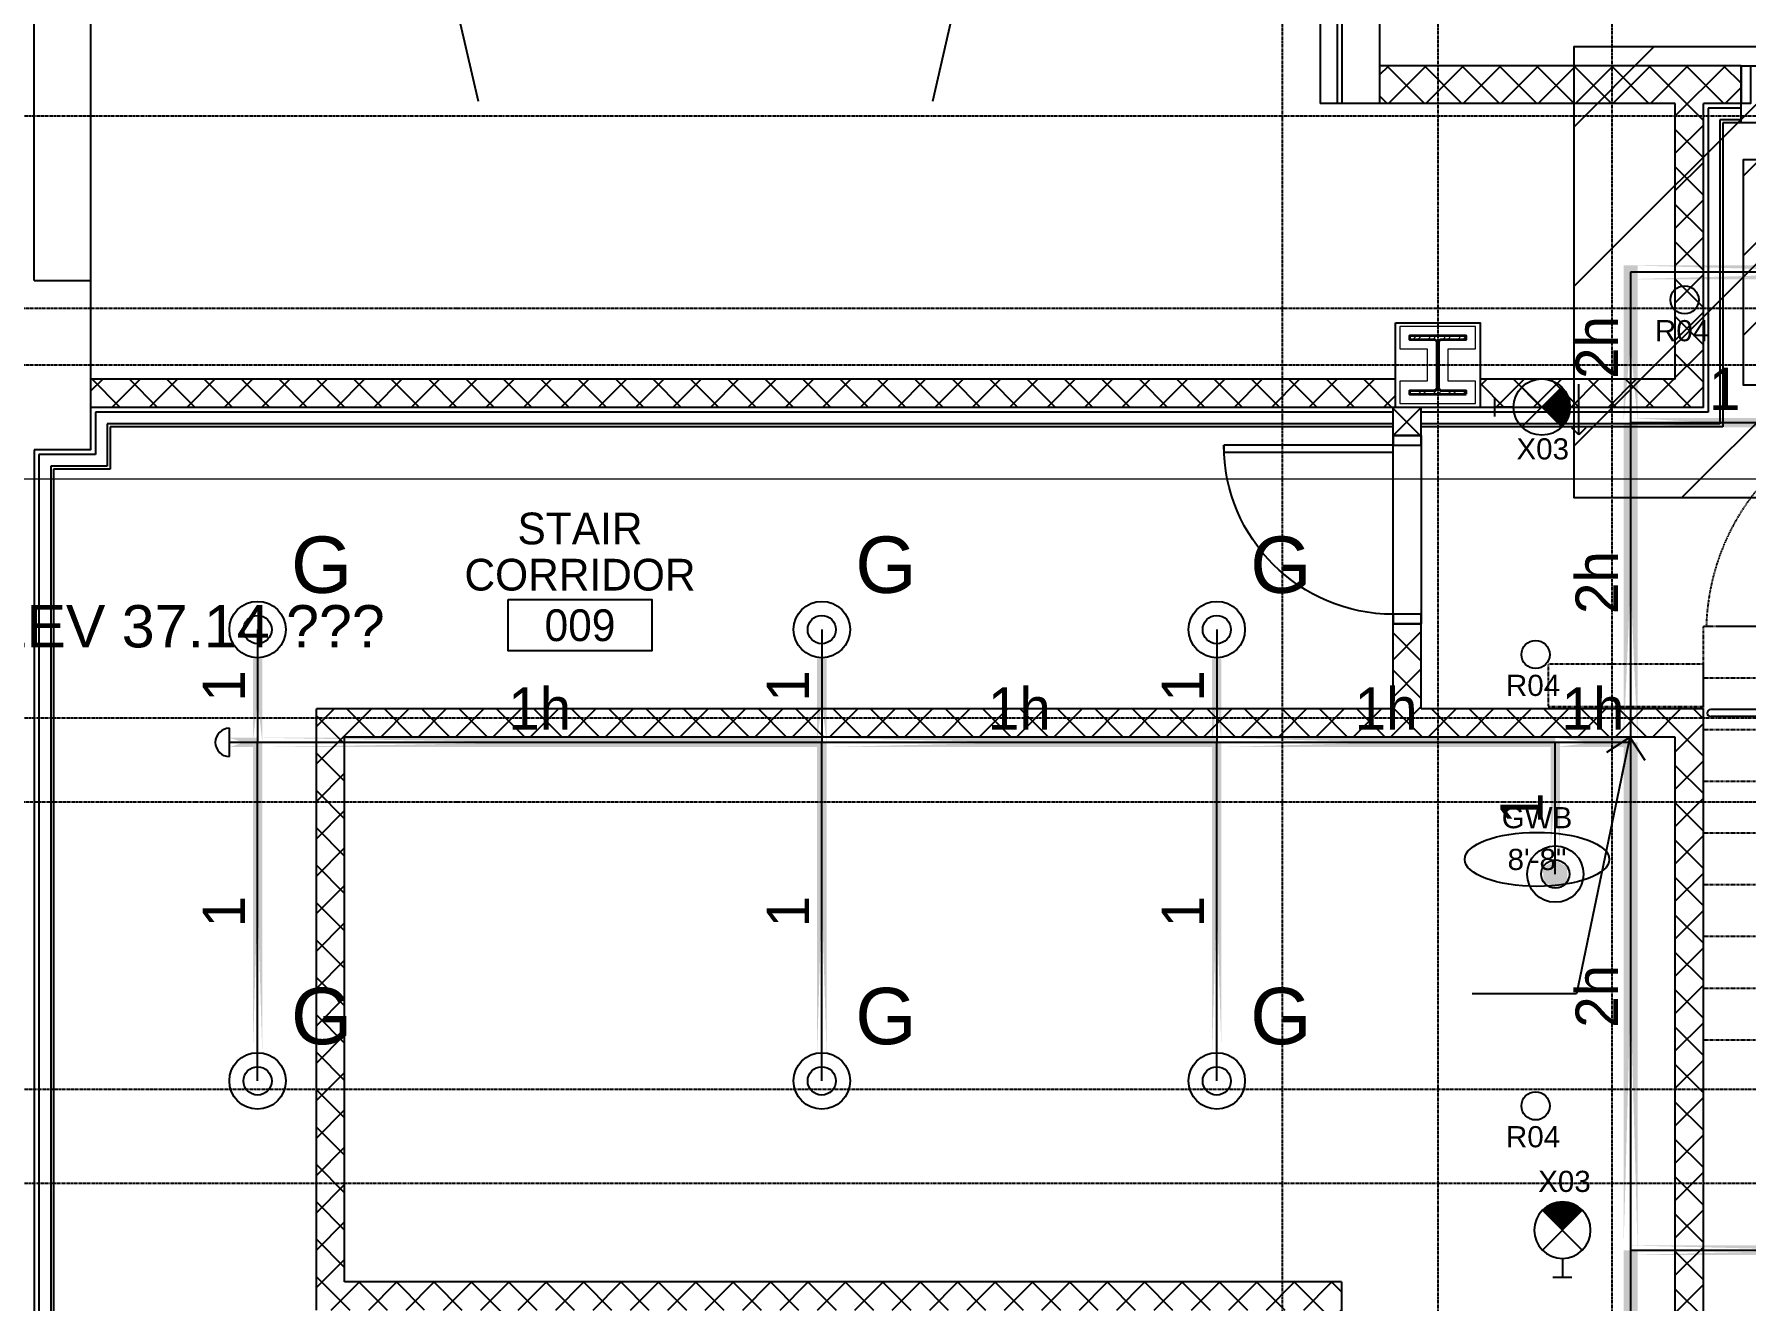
# Model space of a CAD drawing. Header units: inches. Extents: x -24247 to 247, y -491 to 2341.
# Drawn here: x -3347.5 to -2983.5, y 353 to 622.4 of the extents above; entities that cross this region are included whole.
import ezdxf
from ezdxf import colors
from ezdxf.entities.mleader import LeaderData, LeaderLine
from ezdxf.enums import TextEntityAlignment as Align
from ezdxf.math import Vec2, Vec3

# ---------------------------------------------------------------- set-up
doc = ezdxf.new("R2010")
doc.units = ezdxf.units.IN
doc.header["$LTSCALE"] = 0.3
doc.header["$MEASUREMENT"] = 0
doc.linetypes.add('CENTER2', pattern=[1.125, 0.75, -0.125, 0.125, -0.125])
doc.linetypes.add('HIDDEN2', pattern=[0.1875, 0.125, -0.0625])
for name, color, linetype in [('000-sketch HVAC', 31, 'Continuous'), ('130451-00_RCP-FLR-00$0$A-Clng-Fixture', 8, 'Continuous'), ('130451-00_RCP-FLR-00$0$A-Clng-Tag', 8, 'Continuous'), ('A-Anno-Dim', 6, 'Continuous'), ('A-Door', 7, 'Continuous'), ('A-Door-Head', 8, 'Continuous'), ('A-Flor-Hral', 7, 'Continuous'), ('A-Flor-Pfix', 7, 'Continuous'), ('A-Flor-Strs', 8, 'Continuous'), ('A-Grid(SmallScale)', 11, 'CENTER2'), ('A-HVAC', 6, 'HIDDEN2'), ('A-Site-Pave', 8, 'Continuous'), ('A-Tag-Rm(Scale)', 7, 'Continuous'), ('A-Wall-Full', 7, 'Continuous'), ('A-Wall-Hatch', 15, 'Continuous'), ('F-FP-N', 2, 'Continuous'), ('F-FP-N @ 1 (1)', 2, 'Continuous'), ('F-FP-N @ 1 (2)', 2, 'Continuous'), ('F-FP-N @ 12', 2, 'Continuous'), ('F-FP-N @ 128', 2, 'Continuous'), ('F-FP-N @ 16', 2, 'Continuous'), ('F-FP-N @ 192', 2, 'Continuous'), ('F-FP-N @ 2', 2, 'Continuous'), ('F-FP-N @ 24', 2, 'Continuous'), ('F-FP-N @ 384', 2, 'Continuous'), ('F-FP-N @ 4', 2, 'Continuous'), ('F-FP-N @ 48', 2, 'Continuous'), ('F-FP-N @ 64', 2, 'Continuous'), ('F-FP-N @ 768', 2, 'Continuous'), ('F-FP-N @ 8', 2, 'Continuous'), ('F-FP-N @ 96', 2, 'Continuous'), ('headdn', 7, 'Continuous'), ('HEADUP', 7, 'Continuous'), ('PIPEBL', 4, 'Continuous'), ('pipemn', 6, 'Continuous'), ('PIPESPC', 7, 'Continuous'), ('S-Foundation', 7, 'Continuous'), ('S-Site-Curb', 4, 'Continuous'), ('S-Structural Concrete', 4, 'Continuous'), ('S-Wall-CMU', 7, 'Continuous'), ('S-Wall-Hatch', 8, 'Continuous'), ('spk-cap', 7, 'Continuous'), ('TIDYPIPE', 7, 'Continuous')]:
    doc.layers.add(name, color=color, linetype=linetype)
for name, color, linetype, lineweight in [('A-Anno-Text', 7, 'Continuous', 25), ('A-Detl-Hatch', 1, 'Continuous', 18), ('A-Detl-Wide', 2, 'Continuous', 35), ('G-ANNO-TEXT', 7, 'Continuous', 0), ('S-Detl-Hatch', 1, 'Continuous', 18)]:
    doc.layers.add(name, color=color, linetype=linetype, lineweight=lineweight)
doc.styles.add('130451-00_RCP-FLR-00$0$G1DIM', font='arial.ttf')
doc.styles.add('130451-00_RCP-FLR-00$0$Standard', font='arial.ttf')
doc.styles.add('Arch-Dim', font='arial.ttf')
doc.styles.add('Arial', font='arial.ttf')
doc.styles.add('G1DIM', font='arial.ttf')
doc.styles.add('PIPE', font='PIPE.SHX')
doc.dimstyles.new('130451-00_RCP-FLR-00$0$Aec-Arch-I-96', dxfattribs={"dimscale": 96, "dimtxt": 0.09375, "dimasz": 0.0625, "dimexe": 0.0625, "dimexo": 0.0625, "dimgap": 0.03125, "dimtad": 1, "dimdec": 3, "dimzin": 3, "dimdsep": 46, "dimlunit": 4, "dimtxsty": '130451-00_RCP-FLR-00$0$G1DIM', "dimblk": '130451-00_RCP-FLR-00$0$_ArchTick', "dimcen": 0.09375, "dimclrd": 256, "dimclre": 256, "dimclrt": 256, "dimazin": 2, "dimtfac": 0.75, "dimtdec": 3, "dimtix": 1, "dimtmove": 2, "dimatfit": 2, "dimldrblk": '130451-00_RCP-FLR-00$0$_Open90', "dimfxl": 0.0625, "dimtolj": 1, "dimtzin": 0, "dimarcsym": 0})
doc.dimstyles.new('Aec-Arch-I-96$7', dxfattribs={"dimscale": 96, "dimtxt": 0.085938, "dimasz": 0.085938, "dimexe": 0.0625, "dimexo": 0.0625, "dimgap": 0.03125, "dimtad": 0, "dimdec": 4, "dimzin": 3, "dimdsep": 46, "dimlunit": 4, "dimtxsty": 'Arch-Dim', "dimblk": 'ARCHTICK', "dimcen": 0.09375, "dimdle": 0.085938, "dimclrd": 256, "dimclre": 256, "dimclrt": 256, "dimazin": 2, "dimtfac": 0.75, "dimtdec": 4, "dimtix": 1, "dimtmove": 2, "dimatfit": 2, "dimldrblk": 'OPEN90', "dimfxl": 0.0625, "dimtolj": 1, "dimtzin": 0, "dimlwd": -1, "dimlwe": -1, "dimarcsym": 0})
pattern_1 = [(45, (-3700, -844.257), (-3.977476, 3.977476), []), (135, (-3700, -844.257), (-3.977476, -3.977476), [])]

# ---------------------------------------------------------------- blocks, each defined once
blk = doc.blocks.new('*U25')
at = {"layer": 'A-Detl-Hatch'}
h = blk.add_hatch(dxfattribs=at)
h.set_pattern_fill('ANSI32', color=256, scale=6, style=0)
h.set_pattern_definition([(45, (0, -6.19), (-1.591, 1.591), []), (45, (1.0607, -6.19), (-1.591, 1.591), [])])
edge = h.paths.add_edge_path()
edge.add_line((6.04, -12.38), (6.04, -11.645))
edge.add_line((6.04, -11.645), (0.835, -11.645))
edge.add_arc((0.835, -11.045), 0.6, 180, 270, ccw=False)
edge.add_line((0.235, -11.045), (0.235, -1.335))
edge.add_arc((0.835, -1.335), 0.6, 90, 180, ccw=False)
edge.add_line((0.835, -0.735), (6.04, -0.735))
edge.add_line((6.04, -0.735), (6.04, 0))
edge.add_line((6.04, 0), (-6.04, 0))
edge.add_line((-6.04, 0), (-6.04, -0.735))
edge.add_line((-6.04, -0.735), (-0.835, -0.735))
edge.add_arc((-0.835, -1.335), 0.6, 0, 90, ccw=False)
edge.add_line((-0.235, -1.335), (-0.235, -11.045))
edge.add_arc((-0.835, -11.045), 0.6, 270, 360, ccw=False)
edge.add_line((-0.835, -11.645), (-6.04, -11.645))
edge.add_line((-6.04, -11.645), (-6.04, -12.38))
edge.add_line((-6.04, -12.38), (6.04, -12.38))
at = {"color": 0, "linetype": 'ByBlock'}
blk.add_lwpolyline([(6.04, -12.38), (6.04, -11.645), (0.835, -11.645, -0.4142136), (0.235, -11.045), (0.235, -1.335, -0.4142136), (0.835, -0.735), (6.04, -0.735), (6.04, 0), (-6.04, 0), (-6.04, -0.735), (-0.835, -0.735, -0.4142136), (-0.235, -1.335), (-0.235, -11.045, -0.4142136), (-0.835, -11.645), (-6.04, -11.645), (-6.04, -12.38)], format="xyb", close=True, dxfattribs=at)
blk = doc.blocks.new('st clearance 1')
at = {"linetype": 'HIDDEN2'}
blk.add_line((19.5, 48.5), (30.5, 48.5), dxfattribs=at)
for centre, start, end in [((19.5, 0), 90, 178.2277), ((30.5, 0), 1.7723, 90)]:
    blk.add_arc(centre, 48.5, start, end, dxfattribs=at)
blk = doc.blocks.new('stand-pipe')
for p, q in [((13.75, -16.77), (15.5, -16.77)), ((15.5, -19.27), (15.5, -16.77)), ((13.86, -19.27), (15.5, -19.27)), ((9.81, -24.31), (14.19, -24.31))]:
    blk.add_line(p, q)
for points in [[(10.2, -19.63), (10.13, -19.63), (10.25, -16.63)], [(10.25, -16.63), (10.75, -16.51), (12, -16.51)], [(10.25, -16.63), (12, -16.63)], [(10.75, -16.51), (10.75, -15.27)], [(13.75, -16.63), (13.25, -16.51), (12, -16.51)], [(13.75, -16.63), (12, -16.63)], [(13.25, -16.51), (13.25, -15.27)], [(13.8, -19.63), (13.87, -19.63), (13.75, -16.63)], [(10.13, -19.97), (10.13, -19.74), (12, -19.74)], [(11.28, -20.11), (10.13, -19.97), (12, -19.97)], [(10.15, -19.15), (12, -19.15)], [(10.2, -19.74), (10.2, -19.63)], [(10.2, -19.63), (12, -19.63)], [(11.28, -21.89), (11.28, -20.11), (12, -20.11)], [(11.28, -20.7), (12, -20.7)], [(13.85, -19.15), (12, -19.15)], [(13.8, -19.63), (12, -19.63)], [(13.87, -19.97), (13.87, -19.74), (12, -19.74)], [(12.72, -20.11), (13.87, -19.97), (12, -19.97)], [(12.72, -21.89), (12.72, -20.11), (12, -20.11)], [(12.72, -20.7), (12, -20.7)], [(13.8, -19.74), (13.8, -19.63)], [(9.5, -23.68), (14.5, -23.68)], [(11.54, -22.51), (12, -22.51)], [(11.54, -24.31), (11.54, -24.42), (12, -24.42)], [(11.65, -23.59), (12, -23.59)], [(12.46, -22.51), (12, -22.51)], [(12.35, -23.59), (12, -23.59)], [(12.46, -24.31), (12.46, -24.42), (12, -24.42)]]:
    blk.add_lwpolyline(points)
for points in [[(11.65, -23.68), (11.65, -23.59), (11.54, -23.59), (11.54, -22.51), (11.34, -22.51, -0.214855), (11.05, -22.38), (11.05, -21.89), (12, -21.89)], [(11.63, -24.42, 0.424993), (12, -24.77, 0.928807)], [(12.35, -23.68), (12.35, -23.59), (12.46, -23.59), (12.46, -22.51), (12.66, -22.51, 0.214855), (12.95, -22.38), (12.95, -21.89), (12, -21.89)], [(12.37, -24.42, -0.424993), (12, -24.77, -0.928807)]]:
    blk.add_lwpolyline(points, format="xyb")
for centre, radius in [((12, -12), 3.5), ((12, -12), 3), ((24, -12), 2.06)]:
    blk.add_circle(centre, radius)
for centre, start, end in [((10.15, -23.75), 173.8478, 239.132), ((13.85, -23.75), 300.868, 6.1522)]:
    blk.add_arc(centre, 0.649, start, end)
at = {"layer": 'Defpoints'}
blk.add_point((0, 0), dxfattribs=at)
blk = doc.blocks.new('st basement left')
at = {"layer": 'A-Anno-Text'}
blk.add_line((83, 114.5), (83, 154.85), dxfattribs=at)
at = {"layer": 'A-Anno-Text', "const_width": 1}
blk.add_lwpolyline([(83, 148, 1), (83, 147, 1)], format="xyb", close=True, dxfattribs=at)
blk.add_lwpolyline([(87.42, 118.92), (83, 114.5), (78.58, 118.92)], dxfattribs=at)
at = {"layer": 'A-Flor-Hral'}
for p, q in [((62.5, 170.5), (55, 170.5)), ((55, 170.5), (55, 129.74)), ((61, 169), (56.5, 169)), ((56.5, 169), (56.5, 128.24)), ((61, 112.53), (61, 169)), ((62.5, 111.55), (62.5, 170.5)), ((105, 170.5), (105, 83.47)), ((108, 170.5), (105, 170.5)), ((106.5, 169), (106.5, 82.43)), ((108, 169), (106.5, 169)), ((58, 114.5), (58, 155.75)), ((59.5, 155.75), (58, 155.75)), ((58, 155.75), (59.5, 155.75)), ((59.5, 113.52), (59.5, 155.75)), ((55, 129.74), (1.54, 129.74)), ((56.5, 128.24), (1.54, 128.24))]:
    blk.add_line(p, q, dxfattribs=at)
at = {"layer": 'A-Flor-Hral', "linetype": 'HIDDEN2'}
for p, q in [((0, 136.5), (50, 136.5)), ((0, 125.5), (50, 125.5)), ((0, 114.5), (50, 114.5)), ((0, 103.5), (50, 103.5)), ((58, 103.5), (74.77, 103.5)), ((0, 92.5), (50, 92.5)), ((58, 92.5), (88.11, 92.5)), ((0, 81.5), (50, 81.5)), ((58, 81.5), (108, 81.5)), ((0, 70.5), (50, 70.5)), ((58, 70.5), (108, 70.5)), ((0, 59.5), (50, 59.5)), ((58, 59.5), (108, 59.5)), ((58, 48.5), (108, 48.5))]:
    blk.add_line(p, q, dxfattribs=at)
blk.add_lwpolyline([(0, 129.88), (0, 147.5), (50, 147.5), (50, 48.5), (58, 48.5), (58, 114.5)], dxfattribs=at)
at = {"layer": 'A-Flor-Hral'}
blk.add_lwpolyline([(58, 114.5), (83.1, 98.04), (88.65, 100.77), (87.88, 89.05), (94.94, 90.45), (108, 81.39)], dxfattribs=at)
blk.add_arc((1.54, 128.99), 0.75, 90, 270, dxfattribs=at)
at = {"layer": 'A-Flor-Strs'}
for p, q in [((0, 147.5), (1.5, 147.5)), ((3, 147.5), (55, 147.5)), ((56.5, 147.5), (48.5, 147.5)), ((59.5, 147.5), (61, 147.5)), ((59.5, 147.5), (61, 147.5)), ((61, 147.5), (59.5, 147.5)), ((62.5, 147.5), (105, 147.5)), ((106.5, 147.5), (108, 147.5)), ((59.5, 136.5), (61, 136.5)), ((62.5, 136.5), (105, 136.5)), ((106.5, 136.5), (108, 136.5)), ((59.5, 125.5), (61, 125.5)), ((62.5, 125.5), (105, 125.5)), ((106.5, 125.5), (108, 125.5)), ((59.5, 114.5), (61, 114.5)), ((62.5, 114.5), (105, 114.5)), ((106.5, 114.5), (108, 114.5)), ((74.77, 103.5), (105, 103.5)), ((106.5, 103.5), (108, 103.5)), ((88.11, 92.5), (105, 92.5)), ((106.5, 92.5), (108, 92.5))]:
    blk.add_line(p, q, dxfattribs=at)
at = {"layer": 'A-HVAC'}
blk.add_lwpolyline([(0, 139.38), (-33, 139.38), (-33, 130.38), (0, 130.38)], close=True, dxfattribs=at)
at = {"layer": 'A-Flor-Pfix', "rotation": 270}
blk.add_blockref('stand-pipe', (108, 246), dxfattribs=at)
at = {"layer": 'A-Flor-Strs', "linetype": 'HIDDEN2', "extrusion": (0, 0, -1), "zscale": -1}
blk.add_blockref('st clearance 1', (-79.65, 146), dxfattribs=at)
at = {"layer": 'A-Anno-Text', "insert": (91.51, 165.9), "char_height": 9, "attachment_point": 3, "style": 'G1DIM'}
blk.add_mtext('UP', dxfattribs=at)
blk = doc.blocks.new('Door 36in')
blk.add_lwpolyline([(0, 36), (1.5, 36), (1.5, 0), (0, 0)], close=True)
blk.add_arc((0, 0), 36, 0, 90)
blk = doc.blocks.new('Rm Tag')
blk.add_lwpolyline([(-0.2124, 0.0759), (0.2124, 0.0759), (0.2124, -0.0759), (-0.2124, -0.0759)], close=True)
for p in [(0, 0.2858), (0, 0.1493), (0, 0)]:
    blk.add_attdef('XXX', text='', height=0.0938).set_placement(p, align=Align.MIDDLE_CENTER)
blk = doc.blocks.new('_ArchTick')
at = {"color": 0, "linetype": 'ByBlock', "const_width": 0.15}
blk.add_lwpolyline([(-0.5, -0.5), (0.5, 0.5)], dxfattribs=at)
blk = doc.blocks.new('_Open90')
at = {"color": 0, "linetype": 'ByBlock', "lineweight": -2}
for p, q in [((-0.5, 0.5), (0, 0)), ((0, 0), (-1, 0)), ((0, 0), (-0.5, -0.5))]:
    blk.add_line(p, q, dxfattribs=at)
blk = doc.blocks.new('130451-00_RCP-FLR-00$0$Clng Tag')
blk.add_ellipse((0, 0), major_axis=(-0.3202, 0), ratio=0.37386)
at = {"style": '130451-00_RCP-FLR-00$0$Standard'}
for tag, p in [('XXX', (0, 0.1848)), ("X'-XX'", (0, -0.0002))]:
    blk.add_attdef(tag, text='', height=0.0938, dxfattribs=at).set_placement(p, align=Align.MIDDLE_CENTER)
blk = doc.blocks.new('130451-00_RCP-FLR-00$0$6IN ROUND DL')
blk.add_circle((0, 0), 3)
at = {"style": '130451-00_RCP-FLR-00$0$Standard'}
blk.add_attdef('RXX', (-6.3125, -8.8125), '', height=4.5, dxfattribs=at)
blk = doc.blocks.new('*U66')
h = blk.add_hatch()
h.set_pattern_fill('ANSI31', color=256)
h.set_pattern_definition([(45, (18.6875, 1892.125), (-0.088388348, 0.088388348), [])])
h.paths.add_polyline_path([(4.24, 14.24, 0.414214), (-4.24, 14.24), (0, 10)])
for p, q in [((4.24, 5.76), (-4.24, 14.24)), ((4.24, 14.24), (-4.24, 5.76)), ((0, 4), (0, 0)), ((2, 0), (-2, 0))]:
    blk.add_line(p, q)
blk.add_circle((0, 10), 6)
at = {"style": '130451-00_RCP-FLR-00$0$Standard'}
blk.add_attdef('X00', (-5.64, 18.01), '', height=4.5, dxfattribs=at)
blk = doc.blocks.new('130451-00_RCP-FLR-00$0$_ArchTick')
at = {"linetype": 'ByBlock', "const_width": 0.15}
blk.add_lwpolyline([(-0.5, -0.5), (0.5, 0.5)], dxfattribs=at)
blk = doc.blocks.new('130451-00_RCP-FLR-00$0$_Open90')
at = {"linetype": 'ByBlock', "lineweight": -2}
for p, q in [((0, 0), (-1, 0)), ((-0.5, 0.5), (0, 0)), ((0, 0), (-0.5, -0.5))]:
    blk.add_line(p, q, dxfattribs=at)
blk = doc.blocks.new('*U82')
h = blk.add_hatch()
h.set_pattern_fill('ANSI31', color=256, scale=0.25)
h.set_pattern_definition([(45, (-0.016827, -0.005125), (-0.022097, 0.022097), [])])
h.paths.add_polyline_path([(0.09375, 0.0625), (-0.09375, 0.0625), (-0.09375, -0.0625), (0.09375, -0.0625)])
blk.add_lwpolyline([(-0.09375, 0.0625), (0.09375, 0.0625), (0.09375, -0.0625), (-0.09375, -0.0625)], close=True)
blk = doc.blocks.new('*U1699')
at = {"layer": 'F-FP-N @ 1 (1)', "rotation": 180}
blk.add_blockref('*U82', (-2948, 571.74), dxfattribs=at)
at = {"layer": 'F-FP-N @ 1 (2)', "rotation": 180}
blk.add_blockref('*U82', (-2948, 571.74), dxfattribs=at)
at = {"layer": 'F-FP-N @ 12', "xscale": 12, "yscale": 12, "zscale": 12, "rotation": 180}
blk.add_blockref('*U82', (-2948, 571.74), dxfattribs=at)
at = {"layer": 'F-FP-N @ 128', "xscale": 128, "yscale": 128, "zscale": 128, "rotation": 180}
blk.add_blockref('*U82', (-2948, 571.74), dxfattribs=at)
at = {"layer": 'F-FP-N @ 16', "xscale": 16, "yscale": 16, "zscale": 16, "rotation": 180}
blk.add_blockref('*U82', (-2948, 571.74), dxfattribs=at)
at = {"layer": 'F-FP-N @ 192', "xscale": 192, "yscale": 192, "zscale": 192, "rotation": 180}
blk.add_blockref('*U82', (-2948, 571.74), dxfattribs=at)
at = {"layer": 'F-FP-N @ 2', "xscale": 2, "yscale": 2, "zscale": 2, "rotation": 180}
blk.add_blockref('*U82', (-2948, 571.74), dxfattribs=at)
at = {"layer": 'F-FP-N @ 24', "xscale": 24, "yscale": 24, "zscale": 24, "rotation": 180}
blk.add_blockref('*U82', (-2948, 571.74), dxfattribs=at)
at = {"layer": 'F-FP-N @ 384', "xscale": 384, "yscale": 384, "zscale": 384, "rotation": 180}
blk.add_blockref('*U82', (-2948, 571.74), dxfattribs=at)
at = {"layer": 'F-FP-N @ 4', "xscale": 4, "yscale": 4, "zscale": 4, "rotation": 180}
blk.add_blockref('*U82', (-2948, 571.74), dxfattribs=at)
at = {"layer": 'F-FP-N @ 48', "xscale": 48, "yscale": 48, "zscale": 48, "rotation": 180}
blk.add_blockref('*U82', (-2948, 571.74), dxfattribs=at)
at = {"layer": 'F-FP-N @ 64', "xscale": 64, "yscale": 64, "zscale": 64, "rotation": 180}
blk.add_blockref('*U82', (-2948, 571.74), dxfattribs=at)
at = {"layer": 'F-FP-N @ 768', "xscale": 768, "yscale": 768, "zscale": 768, "rotation": 180}
blk.add_blockref('*U82', (-2948, 571.74), dxfattribs=at)
at = {"layer": 'F-FP-N @ 8', "xscale": 8, "yscale": 8, "zscale": 8, "rotation": 180}
blk.add_blockref('*U82', (-2948, 571.74), dxfattribs=at)
at = {"layer": 'F-FP-N @ 96', "xscale": 96, "yscale": 96, "zscale": 96, "rotation": 180}
blk.add_blockref('*U82', (-2948, 571.74), dxfattribs=at)
blk = doc.blocks.new('SPRIG1')
for radius in [6, 3]:
    blk.add_circle((0, 0), radius)
blk = doc.blocks.new('dpend1')
for radius in [6, 3]:
    blk.add_circle((0, 0), radius)
for points in [[(0.01, 2.97), (-2.53, -1.59), (-2.62, 1.36)], [(0.01, 2.97), (-2.49, -1.59), (2.52, -1.59)], [(2.52, -1.59), (0.01, 2.97), (2.6, 1.47)], [(2.52, -1.59), (-2.53, -1.59), (0.01, -2.98)]]:
    blk.add_solid(points)
blk = doc.blocks.new('CAP')
blk.add_line((0, 3), (0, -3))
blk.add_arc((0, 0), 3, 270, 90)
blk = doc.blocks.new('PIPESPC')
at = {"layer": 'PIPESPC', "style": 'PIPE', "width": 0.9}
blk.add_attdef('SIZE', text='', height=9, dxfattribs=at).set_placement((0, 4.02), align=Align.CENTER)
at = {"layer": 'PIPESPC', "style": 'PIPE', "flags": 1}
blk.add_attdef('SCHED', (25.3, 3.89), '', height=9, dxfattribs=at)

msp = doc.modelspace()

# ---------------------------------------------------------------- hatches: boundary and pattern name
at = {"layer": 'S-Wall-Hatch'}
h = msp.add_hatch(dxfattribs=at)
h.set_pattern_fill('ANSI37', color=256, scale=45, style=0)
h.set_pattern_definition(pattern_1)
h.paths.add_polyline_path([(-3049, 615.67), (-3061.38, 615.67), (-3061.38, 607.67), (-3049, 607.67)])
h.paths.add_polyline_path([(-3012, 615.67), (-3049, 615.67), (-3049, 607.67), (-3012, 607.67)])
h.paths.add_polyline_path([(-2984.5, 615.67), (-3012, 615.67), (-3012, 607.67), (-2998.5, 607.67), (-2998.5, 605), (-2992.5, 605), (-2992.5, 607.67), (-2984.5, 607.67)])
h.paths.add_polyline_path([(-2992.5, 605), (-2998.5, 605), (-2998.5, 564), (-2992.5, 564)])
h.paths.add_polyline_path([(-2992.5, 564), (-2998.5, 564), (-2998.5, 552), (-2992.5, 552)])
h.paths.add_polyline_path([(-2992.5, 552), (-2998.5, 552), (-2998.5, 549), (-3012, 549), (-3012, 543), (-2992.5, 543)])
h.paths.add_polyline_path([(-3012, 549), (-3040, 549), (-3040, 543), (-3012, 543)])
h = msp.add_hatch(dxfattribs=at)
h.set_pattern_fill('ANSI37', color=256, scale=45, style=0)
h.set_pattern_definition(pattern_1)
h.paths.add_polyline_path([(-3058, 549), (-3082, 549), (-3082, 543), (-3058, 543)])
h.paths.add_polyline_path([(-3082, 549), (-3335.5, 549), (-3335.5, 543), (-3082, 543)])
h = msp.add_hatch(dxfattribs=at)
h.set_pattern_fill('ANSI37', color=256, scale=45, style=0)
h.set_pattern_definition(pattern_1)
h.paths.add_polyline_path([(-3052.5, 543), (-3058.5, 543), (-3058.5, 537), (-3052.5, 537)])
h = msp.add_hatch(dxfattribs=at)
h.set_pattern_fill('ANSI37', color=256, scale=45, style=0)
h.set_pattern_definition(pattern_1)
h.paths.add_polyline_path([(-3052.5, 497), (-3058.5, 497), (-3058.5, 478.88), (-3052.5, 478.88)])
h = msp.add_hatch(dxfattribs=at)
h.set_pattern_fill('ANSI37', color=256, scale=45, style=0)
h.set_pattern_definition(pattern_1)
h.paths.add_polyline_path([(-2924.5, 206), (-2941, 206), (-2941, 200), (-2924.5, 200)])
h.paths.add_polyline_path([(-2941, 206), (-3012, 206), (-3012, 200), (-2941, 200)])
h.paths.add_polyline_path([(-3012, 206), (-3049, 206), (-3049, 200), (-3012, 200)])
h.paths.add_polyline_path([(-3049, 206), (-3069.5, 206), (-3069.5, 273), (-3075.5, 273), (-3075.5, 200), (-3049, 200)])
h.paths.add_polyline_path([(-3069.5, 339), (-3075.5, 339), (-3075.5, 273), (-3069.5, 273)])
h.paths.add_polyline_path([(-3069.5, 349), (-3075.5, 349), (-3075.5, 339), (-3069.5, 339)])
h.paths.add_polyline_path([(-3069.5, 357), (-3082, 357), (-3082, 351), (-3075.5, 351), (-3075.5, 349), (-3069.5, 349)])
h.paths.add_polyline_path([(-3082, 357), (-3281.5, 357), (-3281.5, 378), (-3287.5, 378), (-3287.5, 351), (-3251.5, 351), (-3251.5, 349), (-3245.5, 349), (-3245.5, 351), (-3082, 351)])
h.paths.add_polyline_path([(-3245.5, 349), (-3251.5, 349), (-3251.5, 339), (-3245.5, 339)])
h.paths.add_polyline_path([(-3245.5, 339), (-3251.5, 339), (-3251.5, 335), (-3245.5, 335)])
h.paths.add_polyline_path([(-3281.5, 398), (-3287.5, 398), (-3287.5, 378), (-3281.5, 378)])
h.paths.add_polyline_path([(-3281.5, 459), (-3287.5, 459), (-3287.5, 398), (-3281.5, 398)])
h.paths.add_polyline_path([(-3281.5, 472.88), (-3082, 472.88), (-3082, 477), (-3287.5, 477), (-3287.5, 459), (-3281.5, 459)])
h.paths.add_polyline_path([(-3049, 477), (-3082, 477), (-3082, 472.88), (-3049, 472.88)])
h.paths.add_polyline_path([(-3012, 477), (-3049, 477), (-3049, 472.88), (-3012, 472.88)])
h.paths.add_polyline_path([(-2992.5, 477), (-3012, 477), (-3012, 472.88), (-2998.5, 472.88), (-2998.5, 459), (-2992.5, 459)])
h.paths.add_polyline_path([(-2992.5, 459), (-2998.5, 459), (-2998.5, 398), (-2992.5, 398)])
h.paths.add_polyline_path([(-2992.5, 398), (-2998.5, 398), (-2998.5, 378), (-2992.5, 378)])
h.paths.add_polyline_path([(-2992.5, 378), (-2998.5, 378), (-2998.5, 349), (-2992.5, 349)])
h.paths.add_polyline_path([(-2941, 349), (-2992.5, 349), (-2998.5, 349), (-2998.5, 343), (-2941, 343)])
h.paths.add_polyline_path([(-2883, 349), (-2941, 349), (-2941, 343), (-2883, 343)])
h.paths.add_polyline_path([(-3082, 478.88), (-3287.5, 478.88), (-3287.5, 477), (-3082, 477)])
h.paths.add_polyline_path([(-3049, 478.88), (-3082, 478.88), (-3082, 477), (-3049, 477)])
h.paths.add_polyline_path([(-3012, 478.88), (-3049, 478.88), (-3049, 477), (-3012, 477)])
h.paths.add_polyline_path([(-2992.5, 478.88), (-3012, 478.88), (-3012, 477), (-2992.5, 477)])

# ---------------------------------------------------------------- linework, layer by layer
at = {"layer": 'A-Door'}
for points in [[(-2982.5, 615.67), (-2982.5, 607.67), (-2984.5, 607.67), (-2984.5, 615.67)], [(-3052.5, 537), (-3058.5, 537), (-3058.5, 535), (-3052.5, 535)], [(-3052.5, 499), (-3058.5, 499), (-3058.5, 497), (-3052.5, 497)], [(-3052.5, 499), (-3058.5, 499), (-3058.5, 497), (-3052.5, 497)]]:
    msp.add_lwpolyline(points, close=True, dxfattribs=at)
at = {"layer": 'A-Door-Head'}
for points in [[(-2984.5, 615.67), (-2944.5, 615.67), (-2944.5, 603.55), (-2984.5, 603.55)], [(-3052.5, 497), (-3058.5, 497), (-3058.5, 537), (-3052.5, 537)]]:
    msp.add_lwpolyline(points, close=True, dxfattribs=at)
at = {"layer": 'A-Grid(SmallScale)'}
for p, q in [((-3082, -107.53), (-3082, 1771.74)), ((-3049, 1771.74), (-3049, -107.53)), ((-3012, 1771.74), (-3012, -107.53)), ((-3580, 605), (228, 605)), ((228, 564), (-3558.75, 564)), ((228, 552), (-3580, 552)), ((-3580, 477), (228, 477)), ((228, 459), (-3560.16, 459)), ((-3554.2, 398), (228, 398)), ((-3580, 378), (228, 378))]:
    msp.add_line(p, q, dxfattribs=at)
at = {"layer": 'A-Site-Pave'}
for p, q in [((-3335.5, 967.49), (-3253.11, 608.13)), ((-3156.39, 608.13), (-3074, 967.49))]:
    msp.add_line(p, q, dxfattribs=at)
at = {"layer": 'A-Wall-Full'}
for p, q in [((-3074, 1119), (-3074, 607.67)), ((-3061.38, 1106.37), (-3061.38, 607.67)), ((-2984.5, 603.55), (-2984.5, 607.67)), ((-2984.5, 603.55), (-2988.37, 603.55)), ((-2988.37, 603.55), (-2988.37, 538.88)), ((-3058.5, 538.88), (-3331.38, 538.88)), ((-3331.38, 538.88), (-3331.38, 529.88)), ((-2988.37, 538.88), (-3052.5, 538.88)), ((-3331.38, 529.88), (-3343.38, 529.88)), ((-3343.38, 529.88), (-3343.38, 331))]:
    msp.add_line(p, q, dxfattribs=at)
at = {"layer": 'A-Wall-Hatch'}
for p, q in [((-3070.38, 1115.38), (-3070.38, 607.67)), ((-3069.38, 1114.37), (-3069.38, 607.67)), ((-2984.5, 606.67), (-2991.5, 606.67)), ((-2991.5, 606.67), (-2991.5, 542)), ((-2984.5, 604.17), (-2989, 604.17)), ((-2989, 604.17), (-2989, 539.5)), ((-3058.5, 542), (-3334.5, 542)), ((-3334.5, 542), (-3334.5, 533)), ((-3058.5, 539.5), (-3332, 539.5)), ((-3332, 539.5), (-3332, 530.5)), ((-2991.5, 542), (-3052.5, 542)), ((-2989, 539.5), (-3052.5, 539.5)), ((-3334.5, 533), (-3346.5, 533)), ((-3346.5, 533), (-3346.5, 331)), ((-3332, 530.5), (-3344, 530.5)), ((-3344, 530.5), (-3344, 331))]:
    msp.add_line(p, q, dxfattribs=at)
at = {"layer": 'PIPEBL'}
for p, q in [((-2968, 539.74), (-3008, 539.74)), ((-3300, 495.74), (-3300, 471.74)), ((-3180, 495.74), (-3180, 471.74)), ((-3096, 495.74), (-3096, 471.74)), ((-3300, 471.74), (-3306, 471.74)), ((-3180, 471.74), (-3300, 471.74)), ((-3300, 399.74), (-3300, 471.74)), ((-3096, 471.74), (-3180, 471.74)), ((-3180, 399.74), (-3180, 471.74)), ((-3024, 471.74), (-3096, 471.74)), ((-3096, 399.74), (-3096, 471.74)), ((-3008, 471.74), (-3024, 471.74)), ((-3024, 443.74), (-3024, 471.74)), ((-3008, 363.74), (-2928, 363.74))]:
    msp.add_line(p, q, dxfattribs=at)
at = {"layer": 'pipemn'}
for p, q in [((-2896, 571.74), (-3008, 571.74)), ((-3008, 571.74), (-3008, 539.74)), ((-3008, 539.74), (-3008, 471.74)), ((-3008, 471.74), (-3008, 363.74)), ((-3008, 363.74), (-3008, 307.74))]:
    msp.add_line(p, q, dxfattribs=at)
at = {"layer": 'S-Detl-Hatch'}
msp.add_lwpolyline([(-3040.96, 543.81), (-3040.96, 548.55), (-3046.77, 548.55), (-3046.77, 555.46), (-3040.96, 555.46), (-3040.96, 560.19), (-3057.04, 560.19), (-3057.04, 555.46), (-3051.24, 555.46), (-3051.24, 548.55), (-3057.04, 548.55), (-3057.04, 543.81)], close=True, dxfattribs=at)
at = {"layer": 'S-Foundation'}
for p, q in [((-3347.5, 570), (-3347.5, 754)), ((-3347.5, 534), (-3347.5, 331))]:
    msp.add_line(p, q, dxfattribs=at)
msp.add_lwpolyline([(-3347.5, 570), (-3335.5, 570), (-3335.5, 534), (-3347.5, 534)], dxfattribs=at)
at = {"layer": 'S-Site-Curb'}
msp.add_line((-3335.5, 754), (-3335.5, 570), dxfattribs=at)
at = {"layer": 'S-Structural Concrete'}
msp.add_lwpolyline([(-3058, 561), (-3040, 561), (-3040, 543), (-3058, 543)], close=True, dxfattribs=at)
at = {"layer": 'S-Wall-CMU'}
for p, q in [((-2984.5, 615.67), (-3061.38, 615.67)), ((-2984.5, 615.67), (-2984.5, 607.67)), ((-2998.5, 607.67), (-3074, 607.67)), ((-2998.5, 549), (-2998.5, 607.67)), ((-2984.5, 607.67), (-2992.5, 607.67)), ((-2992.5, 543), (-2992.5, 607.67)), ((-3058, 549), (-3335.5, 549)), ((-2998.5, 549), (-3040, 549)), ((-2992.5, 543), (-3335.5, 543)), ((-3058.5, 537), (-3058.5, 543)), ((-3052.5, 537), (-3052.5, 543)), ((-3058.5, 537), (-3052.5, 537)), ((-3058.5, 478.88), (-3058.5, 497)), ((-3058.5, 497), (-3052.5, 497)), ((-3052.5, 478.88), (-3052.5, 497)), ((-3058.5, 478.88), (-3287.5, 478.88)), ((-3287.5, 351), (-3287.5, 478.88)), ((-2992.5, 478.88), (-3052.5, 478.88)), ((-2992.5, 349), (-2992.5, 478.88)), ((-2998.5, 472.88), (-3281.5, 472.88)), ((-3281.5, 357), (-3281.5, 472.88)), ((-2998.5, 343), (-2998.5, 472.88)), ((-3069.5, 357), (-3281.5, 357)), ((-3069.5, 357), (-3069.5, 206))]:
    msp.add_line(p, q, dxfattribs=at)
at = {"layer": 'TIDYPIPE', "color": 7}
for points, const_width in [([(-3009.5, 571.74), (-2900.5, 571.74)], 3), ([(-3008, 539.74), (-3008, 573.24)], 3), ([(-3008, 471.74), (-3008, 539.74)], 3), ([(-3008, 539.74), (-2974, 539.74)], 2), ([(-3300, 471.74), (-3300, 489.74)], 2), ([(-3180, 471.74), (-3180, 489.74)], 2), ([(-3096, 471.74), (-3096, 489.74)], 2), ([(-3008, 363.74), (-3008, 471.74)], 3), ([(-3306, 471.74), (-3300, 471.74)], 2), ([(-3300, 405.74), (-3300, 471.74)], 2), ([(-3300, 471.74), (-3180, 471.74)], 2), ([(-3180, 405.74), (-3180, 471.74)], 2), ([(-3180, 471.74), (-3096, 471.74)], 2), ([(-3096, 405.74), (-3096, 471.74)], 2), ([(-3096, 471.74), (-3024, 471.74)], 2), ([(-3024, 449.74), (-3024, 471.74)], 2), ([(-3024, 471.74), (-3008, 471.74)], 2), ([(-3008, 307.74), (-3008, 363.74)], 3), ([(-3008, 363.74), (-2927, 363.74)], 2)]:
    msp.add_lwpolyline(points, close=True, dxfattribs=dict(at, const_width=const_width))

# ---------------------------------------------------------------- block references
msp.add_blockref('st basement left', (-2992.5, 349))
at = {"layer": '130451-00_RCP-FLR-00$0$A-Clng-Fixture'}
for p in [(-2996.5, 565.88), (-3028.19, 490.44), (-3028.19, 394.44)]:
    msp.add_blockref('130451-00_RCP-FLR-00$0$6IN ROUND DL', p, dxfattribs=at).add_auto_attribs({'RXX': 'R04'})
ref = msp.add_blockref('*U66', (-3036.88, 543.08), dxfattribs=dict(at, rotation=269.9999999999951))
ref.add_attrib('X00', 'X03', (-3032.27, 531.93), dxfattribs={"layer": '0', "height": 4.5, "style": '130451-00_RCP-FLR-00$0$Standard'})
ref = msp.add_blockref('*U66', (-3022.5, 358), dxfattribs=dict(at, xscale=-1))
ref.add_attrib('X00', 'X03', (-3027.65, 376.13), dxfattribs={"layer": '0', "height": 4.5, "style": '130451-00_RCP-FLR-00$0$Standard'})
at = {"layer": '130451-00_RCP-FLR-00$0$A-Clng-Tag', "xscale": 48, "yscale": 48, "zscale": 48}
msp.add_blockref('130451-00_RCP-FLR-00$0$Clng Tag', (-3027.9, 446.87), dxfattribs=at).add_auto_attribs({"X'-XX'": '8\'-8"', 'XXX': 'GWB'})
at = {"layer": 'A-Detl-Wide'}
msp.add_blockref('*U25', (-3049, 558.19), dxfattribs=at)
at = {"layer": 'A-Door', "xscale": -1, "rotation": 90}
msp.add_blockref('Door 36in', (-3058.5, 535), dxfattribs=at)
at = {"layer": 'A-Tag-Rm(Scale)'}
ref = msp.add_blockref('Rm Tag', (-3231.43, 496.67), dxfattribs=dict(at, xscale=72, yscale=72, zscale=72))
ref.add_attrib('XXX', 'STAIR', dxfattribs={"layer": '0', "height": 6.75}).set_placement((-3231.43, 517.25), align=Align.MIDDLE_CENTER)
ref.add_attrib('XXX', 'CORRIDOR', dxfattribs={"layer": '0', "height": 6.75}).set_placement((-3231.43, 507.42), align=Align.MIDDLE_CENTER)
ref.add_attrib('XXX', '009', dxfattribs={"layer": '0', "height": 6.75}).set_placement((-3231.43, 496.67), align=Align.MIDDLE_CENTER)
at = {"layer": 'F-FP-N'}
msp.add_blockref('*U1699', (0, 0), dxfattribs=at)
at = {"layer": 'headdn'}
msp.add_blockref('dpend1', (-3024, 443.74), dxfattribs=at)
at = {"layer": 'HEADUP'}
for p in [(-3300, 495.74), (-3180, 495.74), (-3096, 495.74), (-3300, 399.74), (-3180, 399.74), (-3096, 399.74)]:
    msp.add_blockref('SPRIG1', p, dxfattribs=at)
at = {"layer": 'PIPESPC'}
ref = msp.add_blockref('PIPESPC', (-3008, 555.74), dxfattribs=dict(at, rotation=90))
ref.add_attrib('SIZE', '2h', dxfattribs={"color": 0, "height": 9, "rotation": 90, "style": 'PIPE'}).set_placement((-3008, 555.74), align=Align.BOTTOM_CENTER)
ref = msp.add_blockref('PIPESPC', (-2988, 539.74), dxfattribs=at)
ref.add_attrib('SIZE', '1', dxfattribs={"color": 0, "height": 9, "style": 'PIPE'}).set_placement((-2988, 539.74), align=Align.BOTTOM_CENTER)
ref = msp.add_blockref('PIPESPC', (-3008, 505.74), dxfattribs=dict(at, rotation=90))
ref.add_attrib('SIZE', '2h', dxfattribs={"color": 0, "height": 9, "rotation": 90, "style": 'PIPE'}).set_placement((-3008, 505.74), align=Align.BOTTOM_CENTER)
ref = msp.add_blockref('PIPESPC', (-3300, 483.74), dxfattribs=dict(at, rotation=90))
ref.add_attrib('SIZE', '1', dxfattribs={"color": 0, "height": 9, "rotation": 90, "style": 'PIPE'}).set_placement((-3300, 483.74), align=Align.BOTTOM_CENTER)
ref = msp.add_blockref('PIPESPC', (-3180, 483.74), dxfattribs=dict(at, rotation=90))
ref.add_attrib('SIZE', '1', dxfattribs={"color": 0, "height": 9, "rotation": 90, "style": 'PIPE'}).set_placement((-3180, 483.74), align=Align.BOTTOM_CENTER)
ref = msp.add_blockref('PIPESPC', (-3096, 483.74), dxfattribs=dict(at, rotation=90))
ref.add_attrib('SIZE', '1', dxfattribs={"color": 0, "height": 9, "rotation": 90, "style": 'PIPE'}).set_placement((-3096, 483.74), align=Align.BOTTOM_CENTER)
ref = msp.add_blockref('PIPESPC', (-3240, 471.74), dxfattribs=at)
ref.add_attrib('SIZE', '1h', dxfattribs={"color": 0, "height": 9, "style": 'PIPE'}).set_placement((-3240, 471.74), align=Align.BOTTOM_CENTER)
ref = msp.add_blockref('PIPESPC', (-3138, 471.74), dxfattribs=at)
ref.add_attrib('SIZE', '1h', dxfattribs={"color": 0, "height": 9, "style": 'PIPE'}).set_placement((-3138, 471.74), align=Align.BOTTOM_CENTER)
ref = msp.add_blockref('PIPESPC', (-3060, 471.74), dxfattribs=at)
ref.add_attrib('SIZE', '1h', dxfattribs={"color": 0, "height": 9, "style": 'PIPE'}).set_placement((-3060, 471.74), align=Align.BOTTOM_CENTER)
ref = msp.add_blockref('PIPESPC', (-3016, 471.74), dxfattribs=at)
ref.add_attrib('SIZE', '1h', dxfattribs={"color": 0, "height": 9, "style": 'PIPE'}).set_placement((-3016, 471.74), align=Align.BOTTOM_CENTER)
ref = msp.add_blockref('PIPESPC', (-3024, 457.74), dxfattribs=dict(at, rotation=90))
ref.add_attrib('SIZE', '1', dxfattribs={"color": 0, "height": 9, "rotation": 90, "style": 'PIPE'}).set_placement((-3024, 457.74), align=Align.BOTTOM_CENTER)
ref = msp.add_blockref('PIPESPC', (-3300, 435.74), dxfattribs=dict(at, rotation=90))
ref.add_attrib('SIZE', '1', dxfattribs={"color": 0, "height": 9, "rotation": 90, "style": 'PIPE'}).set_placement((-3300, 435.74), align=Align.BOTTOM_CENTER)
ref = msp.add_blockref('PIPESPC', (-3180, 435.74), dxfattribs=dict(at, rotation=90))
ref.add_attrib('SIZE', '1', dxfattribs={"color": 0, "height": 9, "rotation": 90, "style": 'PIPE'}).set_placement((-3180, 435.74), align=Align.BOTTOM_CENTER)
ref = msp.add_blockref('PIPESPC', (-3096, 435.74), dxfattribs=dict(at, rotation=90))
ref.add_attrib('SIZE', '1', dxfattribs={"color": 0, "height": 9, "rotation": 90, "style": 'PIPE'}).set_placement((-3096, 435.74), align=Align.BOTTOM_CENTER)
ref = msp.add_blockref('PIPESPC', (-3008, 417.74), dxfattribs=dict(at, rotation=90))
ref.add_attrib('SIZE', '2h', dxfattribs={"color": 0, "height": 9, "rotation": 90, "style": 'PIPE'}).set_placement((-3008, 417.74), align=Align.BOTTOM_CENTER)
at = {"layer": 'spk-cap', "rotation": 180.0000000000553}
msp.add_blockref('CAP', (-3306, 471.74), dxfattribs=at)

# ---------------------------------------------------------------- texts
at = {"layer": '000-sketch HVAC', "transparency": 33554687, "insert": (-3272.96, 500.95), "char_height": 9, "width": 202.6886, "attachment_point": 3, "style": 'G1DIM'}
msp.add_mtext('ELEV 37.14 ???', dxfattribs=at)
at = {"layer": 'G-ANNO-TEXT', "style": 'Arial'}
for p in [(-3292.89, 503.54), (-3172.89, 503.54), (-3088.89, 503.54), (-3292.89, 407.54), (-3172.89, 407.54), (-3088.89, 407.54)]:
    msp.add_text('G', height=12, dxfattribs=at).set_placement(p)

# ---------------------------------------------------------------- leaders
at = {"layer": '130451-00_RCP-FLR-00$0$A-Clng-Fixture'}
msp.add_leader([(-3018.99, 537.14), (-3018.99, 547.95)], dimstyle='130451-00_RCP-FLR-00$0$Aec-Arch-I-96', override={"dimscale": 48, "dimgap": 0.03125, "dimtad": 256}, dxfattribs=at)
at = {"layer": 'A-Anno-Dim'}
msp.add_leader([(-3008.17, 472.88), (-3019.53, 418.29), (-3041.71, 418.29)], dimstyle='Aec-Arch-I-96$7', override={"dimgap": 0.03125, "dimtad": 0}, dxfattribs=at)
at = {"layer": 'G-ANNO-TEXT'}
ml = msp.add_multileader_mtext('Standard', dxfattribs=at)
ml.set_content('\\A1;6"FP-UP\\P2{\\H0.8x;\\S1#2;\\H1.25x;"FDC}', color=256, style='Arial')
ml.set_leader_properties(color=256, linetype='ByLayer', lineweight=-1)
ml.build(insert=Vec2(0, 0))
ml.multileader.update_dxf_attribs({"has_dogleg": 0, "dogleg_length": 0.125, "arrow_head_size": 16, "scale": 128})
ctx = ml.context
ctx.base_point, ctx.scale, ctx.char_height, ctx.arrow_head_size, ctx.landing_gap_size, ctx.plane_origin = Vec3(-3552.21, 527.74), 128, 12, 16, 4, Vec3(-2900, 567.74)
ctx.text_align_type = 2
notes = []
notes.append((ctx, [(0, (1, 1, 0), (-3464, 527.74), (-1, 0), 16, [(0, [(-2900, 567.74), (-2940, 527.74)], 0, [])])]))
ctx.mtext.insert, ctx.mtext.alignment, ctx.mtext.flow_direction = Vec3(-3484, 533.85), 3, 5
for ctx, leaders in notes:
    for number, flags, end, landing, length, lines in leaders:
        leader = LeaderData()
        leader.index, (leader.has_last_leader_line, leader.has_dogleg_vector, leader.attachment_direction) = number, flags
        leader.last_leader_point, leader.dogleg_vector, leader.dogleg_length = Vec3(end), Vec3(landing), length
        for number, points, colour, breaks in lines:
            line = LeaderLine()
            line.index, line.vertices, line.color, line.breaks = number, Vec3.list(points), colors.encode_raw_color(colour), breaks
            leader.lines.append(line)
        ctx.leaders.append(leader)

doc.saveas('drawing.dxf')
